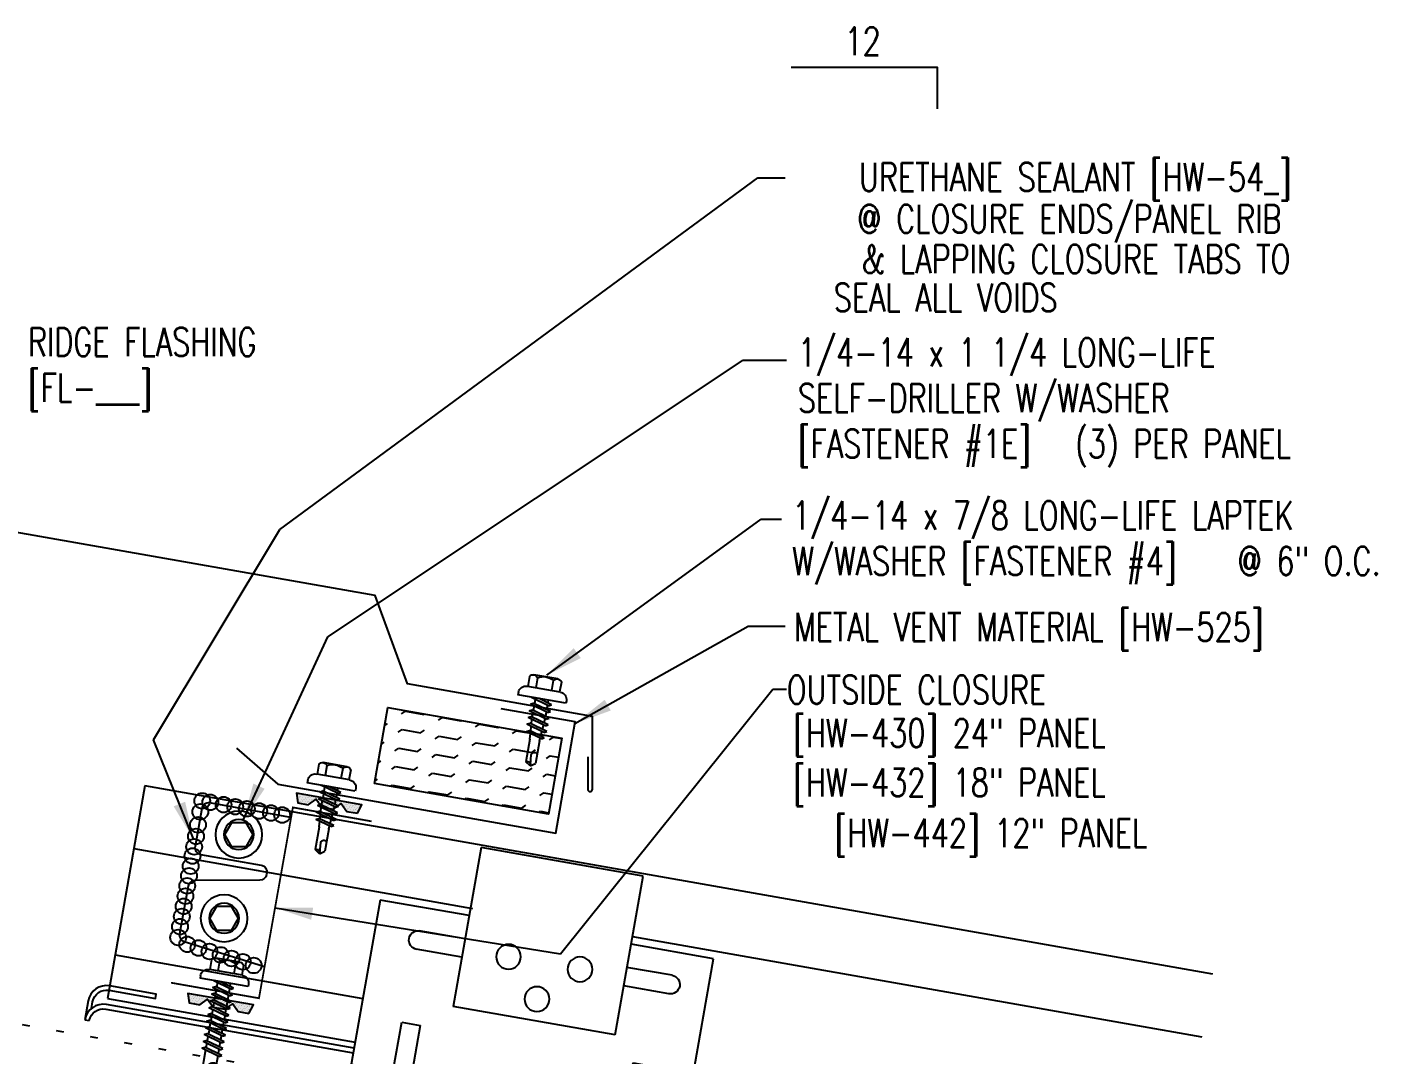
# Model space of a CAD drawing. Extents: x 0.5 to 45.3, y 10.2 to 35.8.
# Drawn here: x 27.3 to 45.25, y 22.07 to 35.74 of the extents above; entities that cross this region are included whole.
import ezdxf
from ezdxf.enums import TextEntityAlignment as Align

# ---------------------------------------------------------------- set-up
doc = ezdxf.new("R2010")
doc.units = 0
doc.header["$LTSCALE"] = 4
doc.header["$MEASUREMENT"] = 0
doc.linetypes.add('ACAD_ISO07W100', pattern=[3, 0, -3])
doc.layers.get('0').update_dxf_attribs({"linetype": 'CONTINUOUS'})
for name, color, linetype in [('CLIP', 5, 'CONTINUOUS'), ('CLO', 3, 'CONTINUOUS'), ('DIM', 2, 'CONTINUOUS'), ('FASTENER', 9, 'CONTINUOUS'), ('HATCH', 8, 'CONTINUOUS'), ('MARK', 1, 'CONTINUOUS'), ('PANEL', 11, 'CONTINUOUS'), ('STLA', 10, 'CONTINUOUS'), ('TAPE', 8, 'CONTINUOUS'), ('TEXT', 2, 'CONTINUOUS'), ('THERMAL', 8, 'CONTINUOUS'), ('TRIM', 6, 'CONTINUOUS')]:
    doc.layers.add(name, color=color, linetype=linetype)
doc.styles.add('TEXT1', font='ROMANS.shx', dxfattribs={"width": 0.75, "height": 0.375})
doc.dimstyles.new('DETAIL$7', dxfattribs={"dimscale": 4, "dimtxt": 0.09375, "dimasz": 0.125, "dimexe": 0.0625, "dimexo": 0.125, "dimgap": 0.0625, "dimtad": 1, "dimdec": 4, "dimzin": 3, "dimdsep": 46, "dimlunit": 4, "dimtxsty": 'TEXT1', "dimblk": 'ARCHTICK', "dimcen": 0.0625, "dimclrd": 7, "dimclre": 7, "dimclrt": 2, "dimadec": 0, "dimazin": 0, "dimtfac": 1, "dimtdec": 4, "dimtmove": 0, "dimatfit": 3, "dimfxl": 0, "dimfrac": 2, "dimtolj": 1, "dimtzin": 3, "dimarcsym": 0})

# ---------------------------------------------------------------- blocks, each defined once
blk = doc.blocks.new('*X9')
at = {"color": 0}
for p, q in [((-0.434, 0.135), (-0.434, 0.135)), ((-0.434, 0.123), (-0.434, 0.123)), ((-0.422, 0.141), (-0.422, 0.141)), ((-0.422, 0.129), (-0.422, 0.129)), ((-0.422, 0.117), (-0.422, 0.117)), ((-0.422, 0.105), (-0.422, 0.105)), ((-0.422, 0.094), (-0.422, 0.094)), ((-0.422, 0.082), (-0.422, 0.082)), ((-0.41, 0.135), (-0.41, 0.135)), ((-0.41, 0.123), (-0.41, 0.123)), ((-0.41, 0.111), (-0.41, 0.111)), ((-0.41, 0.1), (-0.41, 0.1)), ((-0.41, 0.088), (-0.41, 0.088)), ((-0.41, 0.076), (-0.41, 0.076)), ((-0.41, 0.064), (-0.41, 0.064)), ((-0.41, 0.053), (-0.41, 0.053)), ((-0.41, 0.041), (-0.41, 0.041)), ((-0.398, 0.141), (-0.398, 0.141)), ((-0.398, 0.129), (-0.398, 0.129)), ((-0.398, 0.117), (-0.398, 0.117)), ((-0.398, 0.105), (-0.398, 0.105)), ((-0.398, 0.094), (-0.398, 0.094)), ((-0.398, 0.082), (-0.398, 0.082)), ((-0.398, 0.07), (-0.398, 0.07)), ((-0.398, 0.059), (-0.398, 0.059)), ((-0.398, 0.047), (-0.398, 0.047)), ((-0.398, 0.035), (-0.398, 0.035)), ((-0.398, 0.023), (-0.398, 0.023)), ((-0.387, 0.135), (-0.387, 0.135)), ((-0.387, 0.123), (-0.387, 0.123)), ((-0.387, 0.111), (-0.387, 0.111)), ((-0.387, 0.1), (-0.387, 0.1)), ((-0.387, 0.088), (-0.387, 0.088)), ((-0.387, 0.076), (-0.387, 0.076)), ((-0.387, 0.064), (-0.387, 0.064)), ((-0.387, 0.053), (-0.387, 0.053)), ((-0.387, 0.041), (-0.387, 0.041)), ((-0.387, 0.029), (-0.387, 0.029)), ((-0.375, 0.141), (-0.375, 0.141)), ((-0.375, 0.129), (-0.375, 0.129)), ((-0.375, 0.117), (-0.375, 0.117)), ((-0.375, 0.105), (-0.375, 0.105)), ((-0.375, 0.094), (-0.375, 0.094)), ((-0.375, 0.082), (-0.375, 0.082)), ((-0.375, 0.07), (-0.375, 0.07)), ((-0.375, 0.059), (-0.375, 0.059)), ((-0.375, 0.047), (-0.375, 0.047)), ((-0.375, 0.035), (-0.375, 0.035)), ((-0.375, 0.023), (-0.375, 0.023)), ((-0.363, 0.135), (-0.363, 0.135)), ((-0.363, 0.123), (-0.363, 0.123)), ((-0.363, 0.111), (-0.363, 0.111)), ((-0.363, 0.1), (-0.363, 0.1)), ((-0.363, 0.088), (-0.363, 0.088)), ((-0.363, 0.076), (-0.363, 0.076)), ((-0.363, 0.064), (-0.363, 0.064)), ((-0.363, 0.053), (-0.363, 0.053)), ((-0.363, 0.041), (-0.363, 0.041)), ((-0.363, 0.029), (-0.363, 0.029)), ((-0.352, 0.141), (-0.352, 0.141)), ((-0.352, 0.129), (-0.352, 0.129)), ((-0.352, 0.117), (-0.352, 0.117)), ((-0.352, 0.105), (-0.352, 0.105)), ((-0.352, 0.094), (-0.352, 0.094)), ((-0.352, 0.082), (-0.352, 0.082)), ((-0.352, 0.07), (-0.352, 0.07)), ((-0.352, 0.059), (-0.352, 0.059)), ((-0.352, 0.047), (-0.352, 0.047)), ((-0.352, 0.035), (-0.352, 0.035)), ((-0.352, 0.023), (-0.352, 0.023)), ((-0.34, 0.135), (-0.34, 0.135)), ((-0.34, 0.123), (-0.34, 0.123)), ((-0.34, 0.111), (-0.34, 0.111)), ((-0.34, 0.1), (-0.34, 0.1)), ((-0.34, 0.088), (-0.34, 0.088)), ((-0.34, 0.076), (-0.34, 0.076)), ((-0.34, 0.064), (-0.34, 0.064)), ((-0.34, 0.053), (-0.34, 0.053)), ((-0.34, 0.041), (-0.34, 0.041)), ((-0.34, 0.029), (-0.34, 0.029)), ((-0.328, 0.141), (-0.328, 0.141)), ((-0.328, 0.129), (-0.328, 0.129)), ((-0.328, 0.117), (-0.328, 0.117)), ((-0.328, 0.105), (-0.328, 0.105)), ((-0.328, 0.094), (-0.328, 0.094)), ((-0.328, 0.082), (-0.328, 0.082)), ((-0.328, 0.07), (-0.328, 0.07)), ((-0.328, 0.059), (-0.328, 0.059)), ((-0.328, 0.047), (-0.328, 0.047)), ((-0.328, 0.035), (-0.328, 0.035)), ((-0.328, 0.023), (-0.328, 0.023)), ((-0.316, 0.135), (-0.316, 0.135)), ((-0.316, 0.123), (-0.316, 0.123)), ((-0.316, 0.111), (-0.316, 0.111)), ((-0.316, 0.1), (-0.316, 0.1)), ((-0.316, 0.088), (-0.316, 0.088)), ((-0.316, 0.076), (-0.316, 0.076)), ((-0.316, 0.064), (-0.316, 0.064)), ((-0.316, 0.053), (-0.316, 0.053)), ((-0.316, 0.041), (-0.316, 0.041)), ((-0.316, 0.029), (-0.316, 0.029)), ((-0.305, 0.141), (-0.305, 0.141)), ((-0.305, 0.129), (-0.305, 0.129)), ((-0.305, 0.117), (-0.305, 0.117)), ((-0.305, 0.105), (-0.305, 0.105)), ((-0.305, 0.094), (-0.305, 0.094)), ((-0.305, 0.082), (-0.305, 0.082)), ((-0.305, 0.07), (-0.305, 0.07)), ((-0.305, 0.059), (-0.305, 0.059)), ((-0.305, 0.047), (-0.305, 0.047)), ((-0.305, 0.035), (-0.305, 0.035)), ((-0.305, 0.023), (-0.305, 0.023)), ((-0.293, 0.135), (-0.293, 0.135)), ((-0.293, 0.123), (-0.293, 0.123)), ((-0.293, 0.111), (-0.293, 0.111)), ((-0.293, 0.1), (-0.293, 0.1)), ((-0.293, 0.088), (-0.293, 0.088)), ((-0.293, 0.076), (-0.293, 0.076)), ((-0.293, 0.064), (-0.293, 0.064)), ((-0.293, 0.053), (-0.293, 0.053)), ((-0.293, 0.041), (-0.293, 0.041)), ((-0.293, 0.029), (-0.293, 0.029)), ((-0.281, 0.141), (-0.281, 0.141)), ((-0.281, 0.129), (-0.281, 0.129)), ((-0.281, 0.117), (-0.281, 0.117)), ((-0.281, 0.105), (-0.281, 0.105)), ((-0.281, 0.094), (-0.281, 0.094)), ((-0.281, 0.082), (-0.281, 0.082)), ((-0.281, 0.07), (-0.281, 0.07)), ((-0.281, 0.059), (-0.281, 0.059)), ((-0.281, 0.047), (-0.281, 0.047)), ((-0.281, 0.035), (-0.281, 0.035)), ((-0.281, 0.023), (-0.281, 0.023)), ((-0.27, 0.135), (-0.27, 0.135)), ((-0.27, 0.123), (-0.27, 0.123)), ((-0.27, 0.111), (-0.27, 0.111)), ((-0.27, 0.1), (-0.27, 0.1)), ((-0.27, 0.088), (-0.27, 0.088)), ((-0.27, 0.076), (-0.27, 0.076)), ((-0.27, 0.064), (-0.27, 0.064)), ((-0.27, 0.053), (-0.27, 0.053)), ((-0.27, 0.041), (-0.27, 0.041)), ((-0.27, 0.029), (-0.27, 0.029)), ((-0.258, 0.141), (-0.258, 0.141)), ((-0.258, 0.129), (-0.258, 0.129)), ((-0.258, 0.117), (-0.258, 0.117)), ((-0.258, 0.105), (-0.258, 0.105)), ((-0.258, 0.094), (-0.258, 0.094)), ((-0.258, 0.082), (-0.258, 0.082)), ((-0.258, 0.07), (-0.258, 0.07)), ((-0.258, 0.059), (-0.258, 0.059)), ((-0.258, 0.047), (-0.258, 0.047)), ((-0.258, 0.035), (-0.258, 0.035)), ((-0.258, 0.023), (-0.258, 0.023)), ((-0.246, 0.135), (-0.246, 0.135)), ((-0.246, 0.123), (-0.246, 0.123)), ((-0.246, 0.111), (-0.246, 0.111)), ((-0.246, 0.1), (-0.246, 0.1)), ((-0.246, 0.088), (-0.246, 0.088)), ((-0.246, 0.076), (-0.246, 0.076)), ((-0.246, 0.064), (-0.246, 0.064)), ((-0.246, 0.053), (-0.246, 0.053)), ((-0.246, 0.041), (-0.246, 0.041)), ((-0.234, 0.141), (-0.234, 0.141)), ((-0.234, 0.129), (-0.234, 0.129)), ((-0.234, 0.117), (-0.234, 0.117)), ((-0.234, 0.105), (-0.234, 0.105)), ((-0.234, 0.094), (-0.234, 0.094)), ((-0.234, 0.082), (-0.234, 0.082)), ((-0.234, 0.07), (-0.234, 0.07)), ((-0.234, 0.059), (-0.234, 0.059)), ((-0.234, 0.047), (-0.234, 0.047)), ((-0.223, 0.135), (-0.223, 0.135)), ((-0.223, 0.123), (-0.223, 0.123)), ((-0.223, 0.111), (-0.223, 0.111)), ((-0.223, 0.1), (-0.223, 0.1)), ((-0.223, 0.088), (-0.223, 0.088)), ((-0.223, 0.076), (-0.223, 0.076)), ((-0.223, 0.064), (-0.223, 0.064)), ((-0.211, 0.141), (-0.211, 0.141)), ((-0.211, 0.129), (-0.211, 0.129)), ((-0.211, 0.117), (-0.211, 0.117)), ((-0.211, 0.105), (-0.211, 0.105)), ((-0.211, 0.094), (-0.211, 0.094)), ((-0.211, 0.082), (-0.211, 0.082)), ((-0.211, 0.07), (-0.211, 0.07)), ((-0.199, 0.135), (-0.199, 0.135)), ((-0.199, 0.123), (-0.199, 0.123)), ((-0.199, 0.111), (-0.199, 0.111)), ((-0.199, 0.1), (-0.199, 0.1)), ((-0.199, 0.088), (-0.199, 0.088)), ((-0.188, 0.141), (-0.188, 0.141)), ((-0.188, 0.129), (-0.188, 0.129)), ((-0.188, 0.117), (-0.188, 0.117)), ((-0.188, 0.105), (-0.188, 0.105)), ((-0.188, 0.094), (-0.188, 0.094)), ((-0.176, 0.135), (-0.176, 0.135)), ((-0.176, 0.123), (-0.176, 0.123)), ((-0.176, 0.111), (-0.176, 0.111)), ((-0.164, 0.141), (-0.164, 0.141)), ((-0.164, 0.129), (-0.164, 0.129)), ((-0.164, 0.117), (-0.164, 0.117)), ((-0.164, 0.105), (-0.164, 0.105)), ((-0.152, 0.135), (-0.152, 0.135)), ((-0.152, 0.123), (-0.152, 0.123)), ((-0.152, 0.111), (-0.152, 0.111)), ((-0.152, 0.1), (-0.152, 0.1)), ((-0.141, 0.141), (-0.141, 0.141)), ((-0.141, 0.129), (-0.141, 0.129)), ((-0.141, 0.117), (-0.141, 0.117)), ((-0.141, 0.105), (-0.141, 0.105)), ((-0.141, 0.094), (-0.141, 0.094)), ((-0.141, 0.082), (-0.141, 0.082)), ((-0.129, 0.135), (-0.129, 0.135)), ((-0.129, 0.123), (-0.129, 0.123)), ((-0.129, 0.111), (-0.129, 0.111)), ((-0.129, 0.1), (-0.129, 0.1)), ((-0.129, 0.088), (-0.129, 0.088)), ((-0.129, 0.076), (-0.129, 0.076)), ((-0.117, 0.141), (-0.117, 0.141)), ((-0.117, 0.129), (-0.117, 0.129)), ((-0.117, 0.117), (-0.117, 0.117)), ((-0.117, 0.105), (-0.117, 0.105)), ((-0.117, 0.094), (-0.117, 0.094)), ((-0.117, 0.082), (-0.117, 0.082)), ((-0.117, 0.07), (-0.117, 0.07)), ((-0.117, 0.059), (-0.117, 0.059)), ((-0.105, 0.135), (-0.105, 0.135)), ((-0.105, 0.123), (-0.105, 0.123)), ((-0.105, 0.111), (-0.105, 0.111)), ((-0.105, 0.1), (-0.105, 0.1)), ((-0.105, 0.088), (-0.105, 0.088)), ((-0.105, 0.076), (-0.105, 0.076)), ((-0.105, 0.064), (-0.105, 0.064)), ((-0.105, 0.053), (-0.105, 0.053)), ((-0.094, 0.141), (-0.094, 0.141)), ((-0.094, 0.129), (-0.094, 0.129)), ((-0.094, 0.117), (-0.094, 0.117)), ((-0.094, 0.105), (-0.094, 0.105)), ((-0.094, 0.094), (-0.094, 0.094)), ((-0.094, 0.082), (-0.094, 0.082)), ((-0.094, 0.07), (-0.094, 0.07)), ((-0.094, 0.059), (-0.094, 0.059)), ((-0.094, 0.047), (-0.094, 0.047)), ((-0.094, 0.035), (-0.094, 0.035)), ((-0.082, 0.135), (-0.082, 0.135)), ((-0.082, 0.123), (-0.082, 0.123)), ((-0.082, 0.111), (-0.082, 0.111)), ((-0.082, 0.1), (-0.082, 0.1)), ((-0.082, 0.088), (-0.082, 0.088)), ((-0.082, 0.076), (-0.082, 0.076)), ((-0.082, 0.064), (-0.082, 0.064)), ((-0.082, 0.053), (-0.082, 0.053)), ((-0.082, 0.041), (-0.082, 0.041)), ((-0.082, 0.029), (-0.082, 0.029)), ((-0.07, 0.141), (-0.07, 0.141)), ((-0.07, 0.129), (-0.07, 0.129)), ((-0.07, 0.117), (-0.07, 0.117)), ((-0.07, 0.105), (-0.07, 0.105)), ((-0.07, 0.094), (-0.07, 0.094)), ((-0.07, 0.082), (-0.07, 0.082)), ((-0.07, 0.07), (-0.07, 0.07)), ((-0.07, 0.059), (-0.07, 0.059)), ((-0.07, 0.047), (-0.07, 0.047)), ((-0.07, 0.035), (-0.07, 0.035)), ((-0.07, 0.023), (-0.07, 0.023)), ((-0.059, 0.135), (-0.059, 0.135)), ((-0.059, 0.123), (-0.059, 0.123)), ((-0.059, 0.111), (-0.059, 0.111)), ((-0.059, 0.1), (-0.059, 0.1)), ((-0.059, 0.088), (-0.059, 0.088)), ((-0.059, 0.076), (-0.059, 0.076)), ((-0.059, 0.064), (-0.059, 0.064)), ((-0.059, 0.053), (-0.059, 0.053)), ((-0.059, 0.041), (-0.059, 0.041)), ((-0.059, 0.029), (-0.059, 0.029)), ((-0.047, 0.141), (-0.047, 0.141)), ((-0.047, 0.129), (-0.047, 0.129)), ((-0.047, 0.117), (-0.047, 0.117)), ((-0.047, 0.105), (-0.047, 0.105)), ((-0.047, 0.094), (-0.047, 0.094)), ((-0.047, 0.082), (-0.047, 0.082)), ((-0.047, 0.07), (-0.047, 0.07)), ((-0.047, 0.059), (-0.047, 0.059)), ((-0.047, 0.047), (-0.047, 0.047)), ((-0.047, 0.035), (-0.047, 0.035)), ((-0.047, 0.023), (-0.047, 0.023)), ((-0.035, 0.135), (-0.035, 0.135)), ((-0.035, 0.123), (-0.035, 0.123)), ((-0.035, 0.111), (-0.035, 0.111)), ((-0.035, 0.1), (-0.035, 0.1)), ((-0.035, 0.088), (-0.035, 0.088)), ((-0.035, 0.076), (-0.035, 0.076)), ((-0.035, 0.064), (-0.035, 0.064)), ((-0.035, 0.053), (-0.035, 0.053)), ((-0.035, 0.041), (-0.035, 0.041)), ((-0.035, 0.029), (-0.035, 0.029)), ((-0.023, 0.141), (-0.023, 0.141)), ((-0.023, 0.129), (-0.023, 0.129)), ((-0.023, 0.117), (-0.023, 0.117)), ((-0.023, 0.105), (-0.023, 0.105)), ((-0.023, 0.094), (-0.023, 0.094)), ((-0.023, 0.082), (-0.023, 0.082)), ((-0.023, 0.07), (-0.023, 0.07)), ((-0.023, 0.059), (-0.023, 0.059)), ((-0.023, 0.047), (-0.023, 0.047)), ((-0.023, 0.035), (-0.023, 0.035)), ((-0.023, 0.023), (-0.023, 0.023)), ((-0.012, 0.135), (-0.012, 0.135)), ((-0.012, 0.123), (-0.012, 0.123)), ((-0.012, 0.111), (-0.012, 0.111)), ((-0.012, 0.1), (-0.012, 0.1)), ((-0.012, 0.088), (-0.012, 0.088)), ((-0.012, 0.076), (-0.012, 0.076)), ((-0.012, 0.064), (-0.012, 0.064)), ((-0.012, 0.053), (-0.012, 0.053)), ((-0.012, 0.041), (-0.012, 0.041)), ((-0.012, 0.029), (-0.012, 0.029)), ((0, 0.141), (0, 0.141)), ((0, 0.129), (0, 0.129)), ((0, 0.117), (0, 0.117)), ((0, 0.105), (0, 0.105)), ((0, 0.094), (0, 0.094)), ((0, 0.082), (0, 0.082)), ((0, 0.07), (0, 0.07)), ((0, 0.059), (0, 0.059)), ((0, 0.047), (0, 0.047)), ((0, 0.035), (0, 0.035)), ((0, 0.023), (0, 0.023)), ((0.012, 0.135), (0.012, 0.135)), ((0.012, 0.123), (0.012, 0.123)), ((0.012, 0.111), (0.012, 0.111)), ((0.012, 0.1), (0.012, 0.1)), ((0.012, 0.088), (0.012, 0.088)), ((0.012, 0.076), (0.012, 0.076)), ((0.012, 0.064), (0.012, 0.064)), ((0.012, 0.053), (0.012, 0.053)), ((0.012, 0.041), (0.012, 0.041)), ((0.012, 0.029), (0.012, 0.029)), ((0.023, 0.141), (0.023, 0.141)), ((0.023, 0.129), (0.023, 0.129)), ((0.023, 0.117), (0.023, 0.117)), ((0.023, 0.105), (0.023, 0.105)), ((0.023, 0.094), (0.023, 0.094)), ((0.023, 0.082), (0.023, 0.082)), ((0.023, 0.07), (0.023, 0.07)), ((0.023, 0.059), (0.023, 0.059)), ((0.023, 0.047), (0.023, 0.047)), ((0.023, 0.035), (0.023, 0.035)), ((0.023, 0.023), (0.023, 0.023)), ((0.035, 0.135), (0.035, 0.135)), ((0.035, 0.123), (0.035, 0.123)), ((0.035, 0.111), (0.035, 0.111)), ((0.035, 0.1), (0.035, 0.1)), ((0.035, 0.088), (0.035, 0.088)), ((0.035, 0.076), (0.035, 0.076)), ((0.035, 0.064), (0.035, 0.064)), ((0.035, 0.053), (0.035, 0.053)), ((0.035, 0.041), (0.035, 0.041)), ((0.035, 0.029), (0.035, 0.029)), ((0.047, 0.141), (0.047, 0.141)), ((0.047, 0.129), (0.047, 0.129)), ((0.047, 0.117), (0.047, 0.117)), ((0.047, 0.105), (0.047, 0.105)), ((0.047, 0.094), (0.047, 0.094)), ((0.047, 0.082), (0.047, 0.082)), ((0.047, 0.07), (0.047, 0.07)), ((0.047, 0.059), (0.047, 0.059)), ((0.047, 0.047), (0.047, 0.047)), ((0.047, 0.035), (0.047, 0.035)), ((0.047, 0.023), (0.047, 0.023)), ((0.059, 0.135), (0.059, 0.135)), ((0.059, 0.123), (0.059, 0.123)), ((0.059, 0.111), (0.059, 0.111)), ((0.059, 0.1), (0.059, 0.1)), ((0.059, 0.088), (0.059, 0.088)), ((0.059, 0.076), (0.059, 0.076)), ((0.059, 0.064), (0.059, 0.064)), ((0.059, 0.053), (0.059, 0.053)), ((0.059, 0.041), (0.059, 0.041)), ((0.059, 0.029), (0.059, 0.029)), ((0.07, 0.141), (0.07, 0.141)), ((0.07, 0.129), (0.07, 0.129)), ((0.07, 0.117), (0.07, 0.117)), ((0.07, 0.105), (0.07, 0.105)), ((0.07, 0.094), (0.07, 0.094)), ((0.07, 0.082), (0.07, 0.082)), ((0.07, 0.07), (0.07, 0.07)), ((0.07, 0.059), (0.07, 0.059)), ((0.07, 0.047), (0.07, 0.047)), ((0.07, 0.035), (0.07, 0.035)), ((0.07, 0.023), (0.07, 0.023)), ((0.082, 0.135), (0.082, 0.135)), ((0.082, 0.123), (0.082, 0.123)), ((0.082, 0.111), (0.082, 0.111)), ((0.082, 0.1), (0.082, 0.1)), ((0.082, 0.088), (0.082, 0.088)), ((0.082, 0.076), (0.082, 0.076)), ((0.082, 0.064), (0.082, 0.064)), ((0.082, 0.053), (0.082, 0.053)), ((0.082, 0.041), (0.082, 0.041)), ((0.082, 0.029), (0.082, 0.029)), ((0.094, 0.141), (0.094, 0.141)), ((0.094, 0.129), (0.094, 0.129)), ((0.094, 0.117), (0.094, 0.117)), ((0.094, 0.105), (0.094, 0.105)), ((0.094, 0.094), (0.094, 0.094)), ((0.094, 0.082), (0.094, 0.082)), ((0.094, 0.07), (0.094, 0.07)), ((0.094, 0.059), (0.094, 0.059)), ((0.094, 0.047), (0.094, 0.047)), ((0.094, 0.035), (0.094, 0.035)), ((0.105, 0.135), (0.105, 0.135)), ((0.105, 0.123), (0.105, 0.123)), ((0.105, 0.111), (0.105, 0.111)), ((0.105, 0.1), (0.105, 0.1)), ((0.105, 0.088), (0.105, 0.088)), ((0.105, 0.076), (0.105, 0.076)), ((0.105, 0.064), (0.105, 0.064)), ((0.105, 0.053), (0.105, 0.053)), ((0.117, 0.141), (0.117, 0.141)), ((0.117, 0.129), (0.117, 0.129)), ((0.117, 0.117), (0.117, 0.117)), ((0.117, 0.105), (0.117, 0.105)), ((0.117, 0.094), (0.117, 0.094)), ((0.117, 0.082), (0.117, 0.082)), ((0.117, 0.07), (0.117, 0.07)), ((0.117, 0.059), (0.117, 0.059)), ((0.129, 0.135), (0.129, 0.135)), ((0.129, 0.123), (0.129, 0.123)), ((0.129, 0.111), (0.129, 0.111)), ((0.129, 0.1), (0.129, 0.1)), ((0.129, 0.088), (0.129, 0.088)), ((0.129, 0.076), (0.129, 0.076)), ((0.141, 0.141), (0.141, 0.141)), ((0.141, 0.129), (0.141, 0.129)), ((0.141, 0.117), (0.141, 0.117)), ((0.141, 0.105), (0.141, 0.105)), ((0.141, 0.094), (0.141, 0.094)), ((0.141, 0.082), (0.141, 0.082)), ((0.152, 0.135), (0.152, 0.135)), ((0.152, 0.123), (0.152, 0.123)), ((0.152, 0.111), (0.152, 0.111)), ((0.152, 0.1), (0.152, 0.1)), ((0.164, 0.141), (0.164, 0.141)), ((0.164, 0.129), (0.164, 0.129)), ((0.164, 0.117), (0.164, 0.117)), ((0.164, 0.105), (0.164, 0.105)), ((0.176, 0.135), (0.176, 0.135)), ((0.176, 0.123), (0.176, 0.123)), ((0.176, 0.111), (0.176, 0.111)), ((0.188, 0.141), (0.188, 0.141)), ((0.188, 0.129), (0.188, 0.129)), ((0.188, 0.117), (0.188, 0.117)), ((0.188, 0.105), (0.188, 0.105)), ((0.188, 0.094), (0.188, 0.094)), ((0.199, 0.135), (0.199, 0.135)), ((0.199, 0.123), (0.199, 0.123)), ((0.199, 0.111), (0.199, 0.111)), ((0.199, 0.1), (0.199, 0.1)), ((0.199, 0.088), (0.199, 0.088)), ((0.211, 0.141), (0.211, 0.141)), ((0.211, 0.129), (0.211, 0.129)), ((0.211, 0.117), (0.211, 0.117)), ((0.211, 0.105), (0.211, 0.105)), ((0.211, 0.094), (0.211, 0.094)), ((0.211, 0.082), (0.211, 0.082)), ((0.211, 0.07), (0.211, 0.07)), ((0.223, 0.135), (0.223, 0.135)), ((0.223, 0.123), (0.223, 0.123)), ((0.223, 0.111), (0.223, 0.111)), ((0.223, 0.1), (0.223, 0.1)), ((0.223, 0.088), (0.223, 0.088)), ((0.223, 0.076), (0.223, 0.076)), ((0.223, 0.064), (0.223, 0.064)), ((0.234, 0.141), (0.234, 0.141)), ((0.234, 0.129), (0.234, 0.129)), ((0.234, 0.117), (0.234, 0.117)), ((0.234, 0.105), (0.234, 0.105)), ((0.234, 0.094), (0.234, 0.094)), ((0.234, 0.082), (0.234, 0.082)), ((0.234, 0.07), (0.234, 0.07)), ((0.234, 0.059), (0.234, 0.059)), ((0.234, 0.047), (0.234, 0.047)), ((0.246, 0.135), (0.246, 0.135)), ((0.246, 0.123), (0.246, 0.123)), ((0.246, 0.111), (0.246, 0.111)), ((0.246, 0.1), (0.246, 0.1)), ((0.246, 0.088), (0.246, 0.088)), ((0.246, 0.076), (0.246, 0.076)), ((0.246, 0.064), (0.246, 0.064)), ((0.246, 0.053), (0.246, 0.053)), ((0.246, 0.041), (0.246, 0.041)), ((0.258, 0.141), (0.258, 0.141)), ((0.258, 0.129), (0.258, 0.129)), ((0.258, 0.117), (0.258, 0.117)), ((0.258, 0.105), (0.258, 0.105)), ((0.258, 0.094), (0.258, 0.094)), ((0.258, 0.082), (0.258, 0.082)), ((0.258, 0.07), (0.258, 0.07)), ((0.258, 0.059), (0.258, 0.059)), ((0.258, 0.047), (0.258, 0.047)), ((0.258, 0.035), (0.258, 0.035)), ((0.258, 0.023), (0.258, 0.023)), ((0.27, 0.135), (0.27, 0.135)), ((0.27, 0.123), (0.27, 0.123)), ((0.27, 0.111), (0.27, 0.111)), ((0.27, 0.1), (0.27, 0.1)), ((0.27, 0.088), (0.27, 0.088)), ((0.27, 0.076), (0.27, 0.076)), ((0.27, 0.064), (0.27, 0.064)), ((0.27, 0.053), (0.27, 0.053)), ((0.27, 0.041), (0.27, 0.041)), ((0.27, 0.029), (0.27, 0.029)), ((0.281, 0.141), (0.281, 0.141)), ((0.281, 0.129), (0.281, 0.129)), ((0.281, 0.117), (0.281, 0.117)), ((0.281, 0.105), (0.281, 0.105)), ((0.281, 0.094), (0.281, 0.094)), ((0.281, 0.082), (0.281, 0.082)), ((0.281, 0.07), (0.281, 0.07)), ((0.281, 0.059), (0.281, 0.059)), ((0.281, 0.047), (0.281, 0.047)), ((0.281, 0.035), (0.281, 0.035)), ((0.281, 0.023), (0.281, 0.023)), ((0.293, 0.135), (0.293, 0.135)), ((0.293, 0.123), (0.293, 0.123)), ((0.293, 0.111), (0.293, 0.111)), ((0.293, 0.1), (0.293, 0.1)), ((0.293, 0.088), (0.293, 0.088)), ((0.293, 0.076), (0.293, 0.076)), ((0.293, 0.064), (0.293, 0.064)), ((0.293, 0.053), (0.293, 0.053)), ((0.293, 0.041), (0.293, 0.041)), ((0.293, 0.029), (0.293, 0.029)), ((0.305, 0.141), (0.305, 0.141)), ((0.305, 0.129), (0.305, 0.129)), ((0.305, 0.117), (0.305, 0.117)), ((0.305, 0.105), (0.305, 0.105)), ((0.305, 0.094), (0.305, 0.094)), ((0.305, 0.082), (0.305, 0.082)), ((0.305, 0.07), (0.305, 0.07)), ((0.305, 0.059), (0.305, 0.059)), ((0.305, 0.047), (0.305, 0.047)), ((0.305, 0.035), (0.305, 0.035)), ((0.305, 0.023), (0.305, 0.023)), ((0.316, 0.135), (0.316, 0.135)), ((0.316, 0.123), (0.316, 0.123)), ((0.316, 0.111), (0.316, 0.111)), ((0.316, 0.1), (0.316, 0.1)), ((0.316, 0.088), (0.316, 0.088)), ((0.316, 0.076), (0.316, 0.076)), ((0.316, 0.064), (0.316, 0.064)), ((0.316, 0.053), (0.316, 0.053)), ((0.316, 0.041), (0.316, 0.041)), ((0.316, 0.029), (0.316, 0.029)), ((0.328, 0.141), (0.328, 0.141)), ((0.328, 0.129), (0.328, 0.129)), ((0.328, 0.117), (0.328, 0.117)), ((0.328, 0.105), (0.328, 0.105)), ((0.328, 0.094), (0.328, 0.094)), ((0.328, 0.082), (0.328, 0.082)), ((0.328, 0.07), (0.328, 0.07)), ((0.328, 0.059), (0.328, 0.059)), ((0.328, 0.047), (0.328, 0.047)), ((0.328, 0.035), (0.328, 0.035)), ((0.328, 0.023), (0.328, 0.023)), ((0.34, 0.135), (0.34, 0.135)), ((0.34, 0.123), (0.34, 0.123)), ((0.34, 0.111), (0.34, 0.111)), ((0.34, 0.1), (0.34, 0.1)), ((0.34, 0.088), (0.34, 0.088)), ((0.34, 0.076), (0.34, 0.076)), ((0.34, 0.064), (0.34, 0.064)), ((0.34, 0.053), (0.34, 0.053)), ((0.34, 0.041), (0.34, 0.041)), ((0.34, 0.029), (0.34, 0.029)), ((0.352, 0.141), (0.352, 0.141)), ((0.352, 0.129), (0.352, 0.129)), ((0.352, 0.117), (0.352, 0.117)), ((0.352, 0.105), (0.352, 0.105)), ((0.352, 0.094), (0.352, 0.094)), ((0.352, 0.082), (0.352, 0.082)), ((0.352, 0.07), (0.352, 0.07)), ((0.352, 0.059), (0.352, 0.059)), ((0.352, 0.047), (0.352, 0.047)), ((0.352, 0.035), (0.352, 0.035)), ((0.352, 0.023), (0.352, 0.023)), ((0.363, 0.135), (0.363, 0.135)), ((0.363, 0.123), (0.363, 0.123)), ((0.363, 0.111), (0.363, 0.111)), ((0.363, 0.1), (0.363, 0.1)), ((0.363, 0.088), (0.363, 0.088)), ((0.363, 0.076), (0.363, 0.076)), ((0.363, 0.064), (0.363, 0.064)), ((0.363, 0.053), (0.363, 0.053)), ((0.363, 0.041), (0.363, 0.041)), ((0.363, 0.029), (0.363, 0.029)), ((0.375, 0.141), (0.375, 0.141)), ((0.375, 0.129), (0.375, 0.129)), ((0.375, 0.117), (0.375, 0.117)), ((0.375, 0.105), (0.375, 0.105)), ((0.375, 0.094), (0.375, 0.094)), ((0.375, 0.082), (0.375, 0.082)), ((0.375, 0.07), (0.375, 0.07)), ((0.375, 0.059), (0.375, 0.059)), ((0.375, 0.047), (0.375, 0.047)), ((0.375, 0.035), (0.375, 0.035)), ((0.375, 0.023), (0.375, 0.023)), ((0.387, 0.135), (0.387, 0.135)), ((0.387, 0.123), (0.387, 0.123)), ((0.387, 0.111), (0.387, 0.111)), ((0.387, 0.1), (0.387, 0.1)), ((0.387, 0.088), (0.387, 0.088)), ((0.387, 0.076), (0.387, 0.076)), ((0.387, 0.064), (0.387, 0.064)), ((0.387, 0.053), (0.387, 0.053)), ((0.387, 0.041), (0.387, 0.041)), ((0.387, 0.029), (0.387, 0.029)), ((0.398, 0.141), (0.398, 0.141)), ((0.398, 0.129), (0.398, 0.129)), ((0.398, 0.117), (0.398, 0.117)), ((0.398, 0.105), (0.398, 0.105)), ((0.398, 0.094), (0.398, 0.094)), ((0.398, 0.082), (0.398, 0.082)), ((0.398, 0.07), (0.398, 0.07)), ((0.398, 0.059), (0.398, 0.059)), ((0.398, 0.047), (0.398, 0.047)), ((0.398, 0.035), (0.398, 0.035)), ((0.398, 0.023), (0.398, 0.023)), ((0.41, 0.135), (0.41, 0.135)), ((0.41, 0.123), (0.41, 0.123)), ((0.41, 0.111), (0.41, 0.111)), ((0.41, 0.1), (0.41, 0.1)), ((0.41, 0.088), (0.41, 0.088)), ((0.41, 0.076), (0.41, 0.076)), ((0.41, 0.064), (0.41, 0.064)), ((0.41, 0.053), (0.41, 0.053)), ((0.41, 0.041), (0.41, 0.041)), ((0.422, 0.141), (0.422, 0.141)), ((0.422, 0.129), (0.422, 0.129)), ((0.422, 0.117), (0.422, 0.117)), ((0.422, 0.105), (0.422, 0.105)), ((0.422, 0.094), (0.422, 0.094)), ((0.422, 0.082), (0.422, 0.082)), ((0.434, 0.135), (0.434, 0.135)), ((0.434, 0.123), (0.434, 0.123))]:
    blk.add_line(p, q, dxfattribs=at)
blk = doc.blocks.new('MB_DBTAP')
at = {"layer": 'TAPE', "color": 9}
blk.add_lwpolyline([(-0.403, 0.018), (-0.442, 0.141), (0.442, 0.141), (0.403, 0.018), (0.26, 0.018), (0.17, 0.109), (0.079, 0.018), (0, 0.018), (-0.079, 0.018), (-0.17, 0.109), (-0.26, 0.018)], close=True, dxfattribs=at)
at = {"layer": 'TAPE', "color": 251}
blk.add_blockref('*X9', (0, 0), dxfattribs=at)
blk = doc.blocks.new('MB_38W')
blk.add_lwpolyline([(-0.094, 0.162), (-0.188, 0), (-0.094, -0.162), (0.094, -0.162), (0.188, 0), (0.094, 0.162)], close=True)
for radius in [0.312, 0.199]:
    blk.add_circle((0, 0), radius)
blk = doc.blocks.new('A$C40D92978')
at = {"layer": 'CLO', "const_width": 0.0239}
blk.add_lwpolyline([(2.668, 0.22), (1.499, 0.014), (1.048, 2.551), (0.002, 2.366)], dxfattribs=at)
at = {"layer": 'CLO'}
blk.add_lwpolyline([(1.074, 2.419), (2.155, 2.61, -0.414214), (2.26, 2.537), (2.349, 2.031, -0.414214), (2.276, 1.927), (1.468, 1.784, 0.414214), (1.395, 1.68), (1.399, 1.658, 0.362577), (1.487, 1.584), (2.353, 1.579, -0.362577), (2.441, 1.505), (2.554, 0.869, -0.377256), (2.492, 0.768), (1.424, 0.435)], format="xyb", dxfattribs=at)
blk = doc.blocks.new('FD-F1e')
at = {"layer": 'TEXT', "style": 'TEXT1', "width": 0.75}
for s, p in [('1/4-14 x 1 1/4 LONG-LIFE', (0.0047, -0.0408)), ('SELF-DRILLER W/WASHER', (0.0047, -0.1926)), ('[FASTENER #1E]', (0.0047, -0.3444))]:
    blk.add_text(s, height=0.09375, dxfattribs=at).set_placement(p)
blk.add_attdef('(QUANTITY)', (0.9263, -0.3444), '', height=0.0938, dxfattribs=at)
blk = doc.blocks.new('FD-F4')
at = {"layer": 'TEXT', "style": 'TEXT1', "width": 0.75}
for s, p in [('1/4-14 x 7/8 LONG-LIFE LAPTEK', (0.0047, -0.0408)), ('W/WASHER [FASTENER #4]', (0.0047, -0.1926))]:
    blk.add_text(s, height=0.09375, dxfattribs=at).set_placement(p)
blk.add_attdef('(QUANTITY)', (1.4847, -0.1926), '', height=0.0938, dxfattribs=at)
blk = doc.blocks.new('MB_DW4')
at = {"layer": 'FASTENER'}
for p, q in [((-0.217, 0.305), (-0.217, 0.171)), ((-0.163, 0.337), (0.159, 0.337)), ((-0.108, 0.305), (-0.108, 0.171)), ((0.105, 0.305), (0.105, 0.171)), ((0.214, 0.305), (0.214, 0.171)), ((-0.326, 0.071), (-0.326, 0.037)), ((-0.326, 0.037), (0.322, 0.037)), ((-0.226, 0.171), (0.214, 0.171)), ((-0.141, -0.014), (0.037, 0.037)), ((-0.105, -0.034), (0.137, 0.035)), ((-0.088, 0.037), (-0.088, 0.001)), ((-0.088, 0.037), (0.085, 0.037)), ((0.085, 0.037), (0.134, 0.037)), ((0.085, 0.02), (0.085, -0.041)), ((0.137, 0.035), (0.134, 0.037)), ((0.322, 0.071), (0.322, 0.037)), ((-0.105, -0.034), (-0.141, -0.014)), ((-0.141, -0.105), (0.102, -0.036)), ((-0.105, -0.125), (-0.141, -0.105)), ((-0.141, -0.196), (0.102, -0.127)), ((-0.105, -0.125), (0.137, -0.056)), ((-0.105, -0.216), (0.137, -0.147)), ((-0.088, -0.029), (-0.088, -0.09)), ((-0.088, -0.12), (-0.088, -0.181)), ((0.085, -0.071), (0.085, -0.131)), ((0.085, -0.162), (0.085, -0.211)), ((0.137, -0.056), (0.102, -0.036)), ((0.137, -0.147), (0.102, -0.127)), ((-0.105, -0.216), (-0.141, -0.196)), ((-0.141, -0.287), (0.102, -0.217)), ((-0.105, -0.307), (-0.141, -0.287)), ((-0.141, -0.378), (0.102, -0.308)), ((-0.105, -0.307), (0.137, -0.238)), ((-0.105, -0.398), (0.137, -0.328)), ((-0.084, -0.27), (-0.088, -0.211)), ((-0.078, -0.36), (-0.082, -0.3)), ((0.071, -0.408), (0.075, -0.346)), ((0.077, -0.315), (0.082, -0.253)), ((0.084, -0.223), (0.085, -0.211)), ((0.137, -0.238), (0.102, -0.217)), ((0.137, -0.328), (0.102, -0.308)), ((-0.105, -0.398), (-0.141, -0.378)), ((-0.122, -0.463), (0.089, -0.403)), ((-0.086, -0.483), (-0.122, -0.463)), ((-0.086, -0.483), (0.124, -0.423)), ((-0.071, -0.449), (-0.075, -0.389)), ((-0.066, -0.516), (-0.069, -0.478)), ((-0.066, -0.516), (-0.066, -0.82)), ((0.063, -0.515), (0.068, -0.439)), ((0.063, -0.516), (0.063, -0.82)), ((0.124, -0.423), (0.089, -0.403)), ((-0.003, -0.854), (0.009, -0.714)), ((-0.002, -0.866), (-0.066, -0.82)), ((-0.002, -0.866), (0.063, -0.82))]:
    blk.add_line(p, q, dxfattribs=at)
for centre, radius, start, end in [((-0.163, 0.274), 0.0628, 29.8754, 150.1246), ((-0.002, 0.141), 0.196, 56.9974, 123.0026), ((0.159, 0.274), 0.0628, 29.8754, 150.1246), ((-0.226, 0.071), 0.1, 90, 180), ((0.222, 0.071), 0.1, 0, 90), ((0.073, -0.516), 0.01, 175.9484, 180), ((-0.036, -0.723), 0.0461, 11.1445, 130.906), ((0.039, -0.855), 0.0422, 55.4585, 194.8454)]:
    blk.add_arc(centre, radius, start, end, dxfattribs=at)
blk = doc.blocks.new('*X16')
at = {"color": 0}
for p, q in [((1.456, 1.206), (1.5, 1.25)), ((1.5, 1.25), (1.75, 1.25)), ((1.75, 1.25), (1.755, 1.255)), ((1.956, 1.206), (2, 1.25)), ((2, 1.25), (2.25, 1.25)), ((2.25, 1.25), (2.255, 1.255)), ((2.456, 1.206), (2.5, 1.25)), ((2.5, 1.25), (2.75, 1.25)), ((2.75, 1.25), (2.755, 1.255)), ((2.956, 1.206), (3, 1.25)), ((3, 1.25), (3.25, 1.25)), ((3.25, 1.25), (3.255, 1.255)), ((3.456, 1.206), (3.5, 1.25)), ((3.5, 1.25), (3.611, 1.25)), ((1.264, 1.014), (1.294, 1.044)), ((1.456, 0.956), (1.5, 1)), ((1.5, 1), (1.75, 1)), ((1.75, 1), (1.794, 1.044)), ((1.956, 0.956), (2, 1)), ((2, 1), (2.25, 1)), ((2.25, 1), (2.294, 1.044)), ((2.456, 0.956), (2.5, 1)), ((2.5, 1), (2.75, 1)), ((2.75, 1), (2.794, 1.044)), ((2.956, 0.956), (3, 1)), ((3, 1), (3.25, 1)), ((3.25, 1), (3.294, 1.044)), ((3.456, 0.956), (3.5, 1)), ((3.5, 1), (3.611, 1)), ((1.264, 0.764), (1.294, 0.794)), ((1.456, 0.706), (1.5, 0.75)), ((1.5, 0.75), (1.75, 0.75)), ((1.75, 0.75), (1.794, 0.794)), ((1.956, 0.706), (2, 0.75)), ((2, 0.75), (2.25, 0.75)), ((2.25, 0.75), (2.294, 0.794)), ((2.456, 0.706), (2.5, 0.75)), ((2.5, 0.75), (2.75, 0.75)), ((2.75, 0.75), (2.794, 0.794)), ((2.956, 0.706), (3, 0.75)), ((3, 0.75), (3.25, 0.75)), ((3.25, 0.75), (3.294, 0.794)), ((3.456, 0.706), (3.5, 0.75)), ((3.5, 0.75), (3.611, 0.75)), ((1.264, 0.514), (1.294, 0.544)), ((1.75, 0.5), (1.794, 0.544)), ((2.25, 0.5), (2.294, 0.544)), ((2.75, 0.5), (2.794, 0.544)), ((3.25, 0.5), (3.294, 0.544)), ((1.456, 0.456), (1.5, 0.5)), ((1.5, 0.5), (1.75, 0.5)), ((1.956, 0.456), (2, 0.5)), ((2, 0.5), (2.25, 0.5)), ((2.456, 0.456), (2.5, 0.5)), ((2.5, 0.5), (2.75, 0.5)), ((2.956, 0.456), (3, 0.5)), ((3, 0.5), (3.25, 0.5)), ((3.456, 0.456), (3.5, 0.5)), ((3.5, 0.5), (3.611, 0.5)), ((1.264, 0.264), (1.294, 0.294)), ((1.482, 0.232), (1.5, 0.25)), ((1.5, 0.25), (1.75, 0.25)), ((1.75, 0.25), (1.794, 0.294)), ((1.982, 0.232), (2, 0.25)), ((2, 0.25), (2.25, 0.25)), ((2.25, 0.25), (2.294, 0.294)), ((2.482, 0.232), (2.5, 0.25)), ((2.5, 0.25), (2.75, 0.25)), ((2.75, 0.25), (2.794, 0.294)), ((2.982, 0.232), (3, 0.25)), ((3, 0.25), (3.25, 0.25)), ((3.25, 0.25), (3.294, 0.294)), ((3.482, 0.232), (3.5, 0.25)), ((3.5, 0.25), (3.611, 0.25))]:
    blk.add_line(p, q, dxfattribs=at)
blk = doc.blocks.new('FZ7')
at = {"layer": 'FASTENER'}
for p, q in [((-0.215, 0.305), (-0.215, 0.171)), ((-0.161, 0.337), (0.161, 0.337)), ((-0.107, 0.305), (-0.107, 0.171)), ((0.107, 0.305), (0.107, 0.171)), ((0.215, 0.305), (0.215, 0.171)), ((-0.324, 0.071), (-0.324, 0.037)), ((-0.324, 0.037), (0.324, 0.037)), ((-0.224, 0.171), (0.215, 0.171)), ((-0.139, -0.016), (0.046, 0.037)), ((-0.104, -0.036), (0.139, 0.033)), ((-0.086, 0.037), (-0.086, -0.001)), ((-0.086, 0.037), (0.086, 0.037)), ((0.086, 0.037), (0.133, 0.037)), ((0.086, 0.018), (0.086, -0.042)), ((0.139, 0.033), (0.133, 0.037)), ((0.324, 0.071), (0.324, 0.037)), ((-0.104, -0.036), (-0.139, -0.016)), ((-0.139, -0.107), (0.104, -0.038)), ((-0.104, -0.127), (-0.139, -0.107)), ((-0.139, -0.198), (0.104, -0.128)), ((-0.104, -0.127), (0.139, -0.058)), ((-0.104, -0.218), (0.139, -0.149)), ((-0.086, -0.031), (-0.086, -0.092)), ((-0.086, -0.122), (-0.086, -0.183)), ((0.086, -0.073), (0.086, -0.133)), ((0.086, -0.164), (0.086, -0.224)), ((0.139, -0.058), (0.104, -0.038)), ((0.139, -0.149), (0.104, -0.128)), ((-0.104, -0.218), (-0.139, -0.198)), ((-0.139, -0.289), (0.104, -0.219)), ((-0.104, -0.309), (-0.139, -0.289)), ((-0.139, -0.38), (0.104, -0.31)), ((-0.104, -0.309), (0.139, -0.239)), ((-0.104, -0.4), (0.139, -0.33)), ((-0.086, -0.213), (-0.086, -0.274)), ((-0.086, -0.304), (-0.086, -0.364)), ((0.086, -0.255), (0.086, -0.315)), ((0.086, -0.345), (0.086, -0.406)), ((0.139, -0.239), (0.104, -0.219)), ((0.139, -0.33), (0.104, -0.31)), ((-0.104, -0.4), (-0.139, -0.38)), ((-0.139, -0.47), (0.104, -0.401)), ((-0.104, -0.491), (-0.139, -0.47)), ((-0.139, -0.561), (0.104, -0.492)), ((-0.104, -0.491), (0.139, -0.421)), ((-0.104, -0.581), (0.139, -0.512)), ((-0.086, -0.395), (-0.086, -0.455)), ((-0.086, -0.486), (-0.086, -0.546)), ((0.086, -0.436), (0.086, -0.497)), ((0.086, -0.527), (0.086, -0.588)), ((0.139, -0.421), (0.104, -0.401)), ((0.139, -0.512), (0.104, -0.492)), ((-0.104, -0.581), (-0.139, -0.561)), ((-0.139, -0.652), (0.104, -0.583)), ((-0.104, -0.672), (-0.139, -0.652)), ((-0.139, -0.743), (0.104, -0.674)), ((-0.104, -0.672), (0.139, -0.603)), ((-0.104, -0.763), (0.139, -0.694)), ((-0.086, -0.577), (-0.086, -0.637)), ((-0.086, -0.667), (-0.086, -0.728)), ((0.086, -0.618), (0.086, -0.679)), ((0.086, -0.709), (0.086, -0.77)), ((0.139, -0.603), (0.104, -0.583)), ((0.139, -0.694), (0.104, -0.674)), ((-0.104, -0.763), (-0.139, -0.743)), ((-0.139, -0.834), (0.104, -0.765)), ((-0.104, -0.854), (-0.139, -0.834)), ((-0.139, -0.925), (0.104, -0.856)), ((-0.104, -0.854), (0.139, -0.785)), ((-0.104, -0.945), (0.139, -0.876)), ((-0.086, -0.758), (-0.086, -0.819)), ((-0.086, -0.849), (-0.086, -0.91)), ((0.086, -0.8), (0.086, -0.861)), ((0.086, -0.891), (0.086, -1.232)), ((0.139, -0.785), (0.104, -0.765)), ((0.139, -0.876), (0.104, -0.856)), ((-0.104, -0.945), (-0.139, -0.925)), ((-0.086, -0.94), (-0.086, -1.232)), ((0, -1.293), (-0.086, -1.232)), ((-0.002, -1.277), (0.014, -1.091)), ((0, -1.293), (0.086, -1.232))]:
    blk.add_line(p, q, dxfattribs=at)
for centre, radius, start, end in [((-0.161, 0.274), 0.0628, 29.8754, 150.1246), ((0, 0.141), 0.196, 56.9974, 123.0026), ((0.161, 0.274), 0.0628, 29.8754, 150.1246), ((-0.224, 0.071), 0.1, 90, 180), ((0.224, 0.071), 0.1, 0, 90), ((-0.046, -1.102), 0.0615, 11.1445, 130.906), ((0.054, -1.278), 0.0563, 55.4585, 194.8454)]:
    blk.add_arc(centre, radius, start, end, dxfattribs=at)
blk = doc.blocks.new('A$C53A16981')
at = {"layer": 'FASTENER', "rotation": 9.999999999999451}
blk.add_blockref('FZ7', (0.332, 1.273), dxfattribs=at)
blk = doc.blocks.new('A$C53AF356D')
at = {"layer": 'CLIP'}
for p, q in [((-1.682, 1.657), (0.471, 2.036)), ((0.471, 2.036), (0.843, -0.076)), ((-1.31, -0.455), (-1.682, 1.657)), ((0.631, 1.131), (1.812, 1.339)), ((1.812, 1.339), (2.22, -0.974)), ((0.685, 0.823), (1.293, 0.93)), ((-2.619, 0.558), (-1.523, 0.751)), ((-2.211, -1.755), (-2.619, 0.558)), ((0.728, 0.577), (1.337, 0.684)), ((-2.068, 0.338), (-1.468, 0.443)), ((-2.025, 0.091), (-1.425, 0.197)), ((-1.31, -0.455), (0.843, -0.076)), ((1.526, -0.285), (1.28, -0.329)), ((1.28, -0.329), (1.397, -0.992)), ((1.643, -0.948), (1.526, -0.285)), ((-2.233, -1.632), (2.199, -0.85)), ((-1.551, -0.828), (-1.797, -0.871)), ((-1.797, -0.871), (-1.681, -1.534)), ((-1.551, -0.828), (-1.434, -1.491)), ((-1.434, -1.491), (-1.551, -0.828)), ((-2.211, -1.755), (2.22, -0.974))]:
    blk.add_line(p, q, dxfattribs=at)
for centre in [(0.107, 0.584), (-0.843, 0.417), (-0.271, 0.021)]:
    blk.add_circle(centre, 0.165, dxfattribs=at)
for centre, start, end in [((1.306, 0.806), 280, 100), ((-2.046, 0.215), 100, 280)]:
    blk.add_arc(centre, 0.125, start, end, dxfattribs=at)
blk = doc.blocks.new('_ArchTick')
at = {"color": 0, "linetype": 'ByBlock', "const_width": 0.15}
blk.add_lwpolyline([(-0.5, -0.5), (0.5, 0.5)], dxfattribs=at)
blk = doc.blocks.new('slopr1')
at = {"layer": 'MARK', "color": 6}
blk.add_lwpolyline([(0, 0), (0, 0.1368), (-0.4871, 0.1368)], dxfattribs=at)
at = {"layer": 'MARK', "color": 2, "style": 'TEXT1', "width": 0.75}
blk.add_text('12', height=0.09375, dxfattribs=at).set_placement((-0.3095, 0.1779))
blk.add_attdef('SLOPR1', (0.0415, 0.0243), '', height=0.0938, dxfattribs=at)

msp = doc.modelspace()

# ---------------------------------------------------------------- linework, layer by layer
at = {"layer": 'DIM', "color": 7}
for p, q in [((30.66413, 29.06092), (37.01999, 33.73919)), ((37.01999, 33.73919), (37.38445, 33.73919)), ((36.82503, 31.31106), (37.40407, 31.31106)), ((37.22162, 26.93902), (37.40407, 26.93902))]:
    msp.add_line(p, q, dxfattribs=at)
at = {"layer": 'PANEL'}
for p, q in [((28.87273, 25.65075), (28.37436, 22.82435)), ((28.72582, 24.8176), (33.22784, 24.02378)), ((35.35374, 23.64892), (42.92348, 22.31418)), ((28.47681, 23.40539), (31.76972, 22.82476))]:
    msp.add_line(p, q, dxfattribs=at)
for points in [[(43.07038, 23.14732), (28.87273, 25.65075)], [(28.37436, 22.82435), (31.66727, 22.24372)]]:
    msp.add_lwpolyline(points, dxfattribs=at)
at = {"layer": 'STLA'}
msp.add_line((28.07372, 22.54347), (28.13261, 22.53309), dxfattribs=at)
for points in [[(28.16061, 22.69188), (28.17651, 22.78205, -0.41421356), (28.39372, 22.93414), (29.01188, 22.82514), (29.02226, 22.88403), (28.4041, 22.99303, 0.41421356), (28.11761, 22.79243), (28.07372, 22.54347)], [(31.65311, 22.16344), (28.3602, 22.74407, 0.41421356), (28.07372, 22.54347)], [(28.13261, 22.53309, -0.41421356), (28.34982, 22.68518), (31.64273, 22.10455)]]:
    msp.add_lwpolyline(points, format="xyb", dxfattribs=at)
at = {"layer": 'TAPE'}
for centre in [(29.63361, 25.45246), (29.74166, 25.4334), (29.91764, 25.40237), (29.60821, 25.30842), (30.07287, 25.375), (30.22676, 25.34787), (30.391, 25.31891), (30.54879, 25.29108), (30.69667, 25.26501), (29.57762, 25.13496), (29.5504, 24.98056), (29.50448, 24.72013), (29.52601, 24.84224), (29.4807, 24.58526), (29.4344, 24.32271), (29.45787, 24.45579), (29.41036, 24.18633), (29.38652, 24.05116), (29.33869, 23.77992), (29.36255, 23.91524), (29.31348, 23.63693), (29.43466, 23.54479), (29.58481, 23.4974), (29.72969, 23.45001), (29.87875, 23.40502), (30.02363, 23.35763), (30.17269, 23.31264), (30.31757, 23.26525)]:
    msp.add_circle(centre, 0.10482, dxfattribs=at)
at = {"layer": 'TEXT', "linetype": 'ACAD_ISO07W100', "ltscale": 0.03}
msp.add_line((23.16165, 23.20006), (42.48804, 19.79229), dxfattribs=at)
at = {"layer": 'THERMAL', "color": 8}
msp.add_lwpolyline([(31.92532, 25.68514), (32.10296, 26.6926), (34.41441, 26.28502), (34.23677, 25.27757)], close=True, dxfattribs=at)
at = {"layer": 'TRIM'}
msp.add_lwpolyline([(34.76066, 26.04036), (34.76066, 25.60726, 1), (34.82316, 25.60726), (34.82316, 26.57598), (32.36091, 27.00878), (31.93275, 28.18317), (23.16165, 29.72512), (14.39054, 28.18317), (13.96238, 27.00878), (11.50013, 26.57598), (11.50013, 25.60726, 1), (11.56263, 25.60726), (11.56263, 26.04036)], format="xyb", dxfattribs=at)
msp.add_lwpolyline([(30.08994, 26.1539), (30.64033, 25.67607), (34.33336, 25.02489), (34.59383, 26.5021), (33.60902, 26.67575)], dxfattribs=at)

# ---------------------------------------------------------------- block references
at = {"layer": 'CLIP', "xscale": -1}
msp.add_blockref('A$C53AF356D', (33.81316, 22.79567), dxfattribs=at)
at = {"layer": 'CLO', "xscale": -1}
msp.add_blockref('A$C40D92978', (31.88716, 22.81472), dxfattribs=at)
at = {"layer": 'FASTENER', "xscale": -1}
for p, rotation in [((34.14232, 26.77027), 350.0000000000006), ((31.34176, 25.60214), 350.0000000000001)]:
    msp.add_blockref('MB_DW4', p, dxfattribs=dict(at, rotation=rotation))
for name, p in [('MB_38W', (30.1203, 25.00425)), ('MB_38W', (29.92411, 23.8916)), ('A$C53A16981', (30.24964, 21.73084))]:
    msp.add_blockref(name, p, dxfattribs=at)
at = {"layer": 'HATCH', "extrusion": (0, 0, -1), "xscale": -0.9999999999999999, "zscale": -1, "rotation": 9.999999999999964}
msp.add_blockref('*X16', (-30.64033, 25.67607), dxfattribs=at)
at = {"layer": 'MARK', "xscale": 4, "yscale": 4, "zscale": 4}
msp.add_blockref('slopr1', (39.41123, 34.656), dxfattribs=at)
at = {"layer": 'TAPE', "xscale": -1, "rotation": 350.0000000000001}
for p in [(31.29679, 25.33955), (29.85433, 22.6779)]:
    msp.add_blockref('MB_DBTAP', p, dxfattribs=at)
at = {"layer": 'TEXT', "xscale": 4, "yscale": 4, "zscale": 4}
for name, p, values in [('FD-F1e', (37.53502, 31.39262), {'(QUANTITY)': '(3) PER PANEL'}), ('FD-F4', (37.459, 29.22523), {'(QUANTITY)': '@ 6" O.C.'})]:
    msp.add_blockref(name, p, dxfattribs=at).add_auto_attribs(values)

# ---------------------------------------------------------------- texts
at = {"layer": 'TEXT', "style": 'TEXT1', "width": 0.75}
for s, p in [('URETHANE SEALANT [HW-54_]', (44.11559, 33.56021)), ('@ CLOSURE ENDS/PANEL RIB', (43.98251, 33.004)), ('& LAPPING CLOSURE TABS TO', (44.10432, 32.46967)), ('SEAL ALL VOIDS', (41.00618, 31.95783)), ('[HW-442] 12" PANEL', (42.20076, 24.83862))]:
    msp.add_text(s, height=0.375, dxfattribs=at).set_placement(p, align=Align.RIGHT)
for s, p in [('RIDGE FLASHING', (27.3169, 31.36763)), ('[FL-___]', (27.3169, 30.76049)), ('METAL VENT MATERIAL [HW-525]', (37.50049, 27.57649)), (' OUTSIDE CLOSURE', (37.21207, 26.74285)), ('[HW-430] 24" PANEL', (37.49026, 26.16672)), ('[HW-432] 18" PANEL', (37.49026, 25.50909))]:
    msp.add_text(s, height=0.375, dxfattribs=at).set_placement(p)

# ---------------------------------------------------------------- leaders
at = {"layer": 'DIM'}
for points in [[(30.17897, 25.19463), (31.30579, 27.63268), (36.82503, 31.31106)], [(34.21571, 27.12388), (37.06416, 29.19658), (37.33729, 29.19658)], [(29.51677, 24.94665), (28.98758, 26.26347), (30.66413, 29.06092)], [(34.58998, 26.48024), (36.89113, 27.77698), (37.38687, 27.77698)], [(30.60214, 24.0321), (34.39591, 23.42117), (37.22162, 26.93902)]]:
    msp.add_leader(points, dimstyle='DETAIL$7', dxfattribs=at)

doc.saveas('drawing.dxf')
